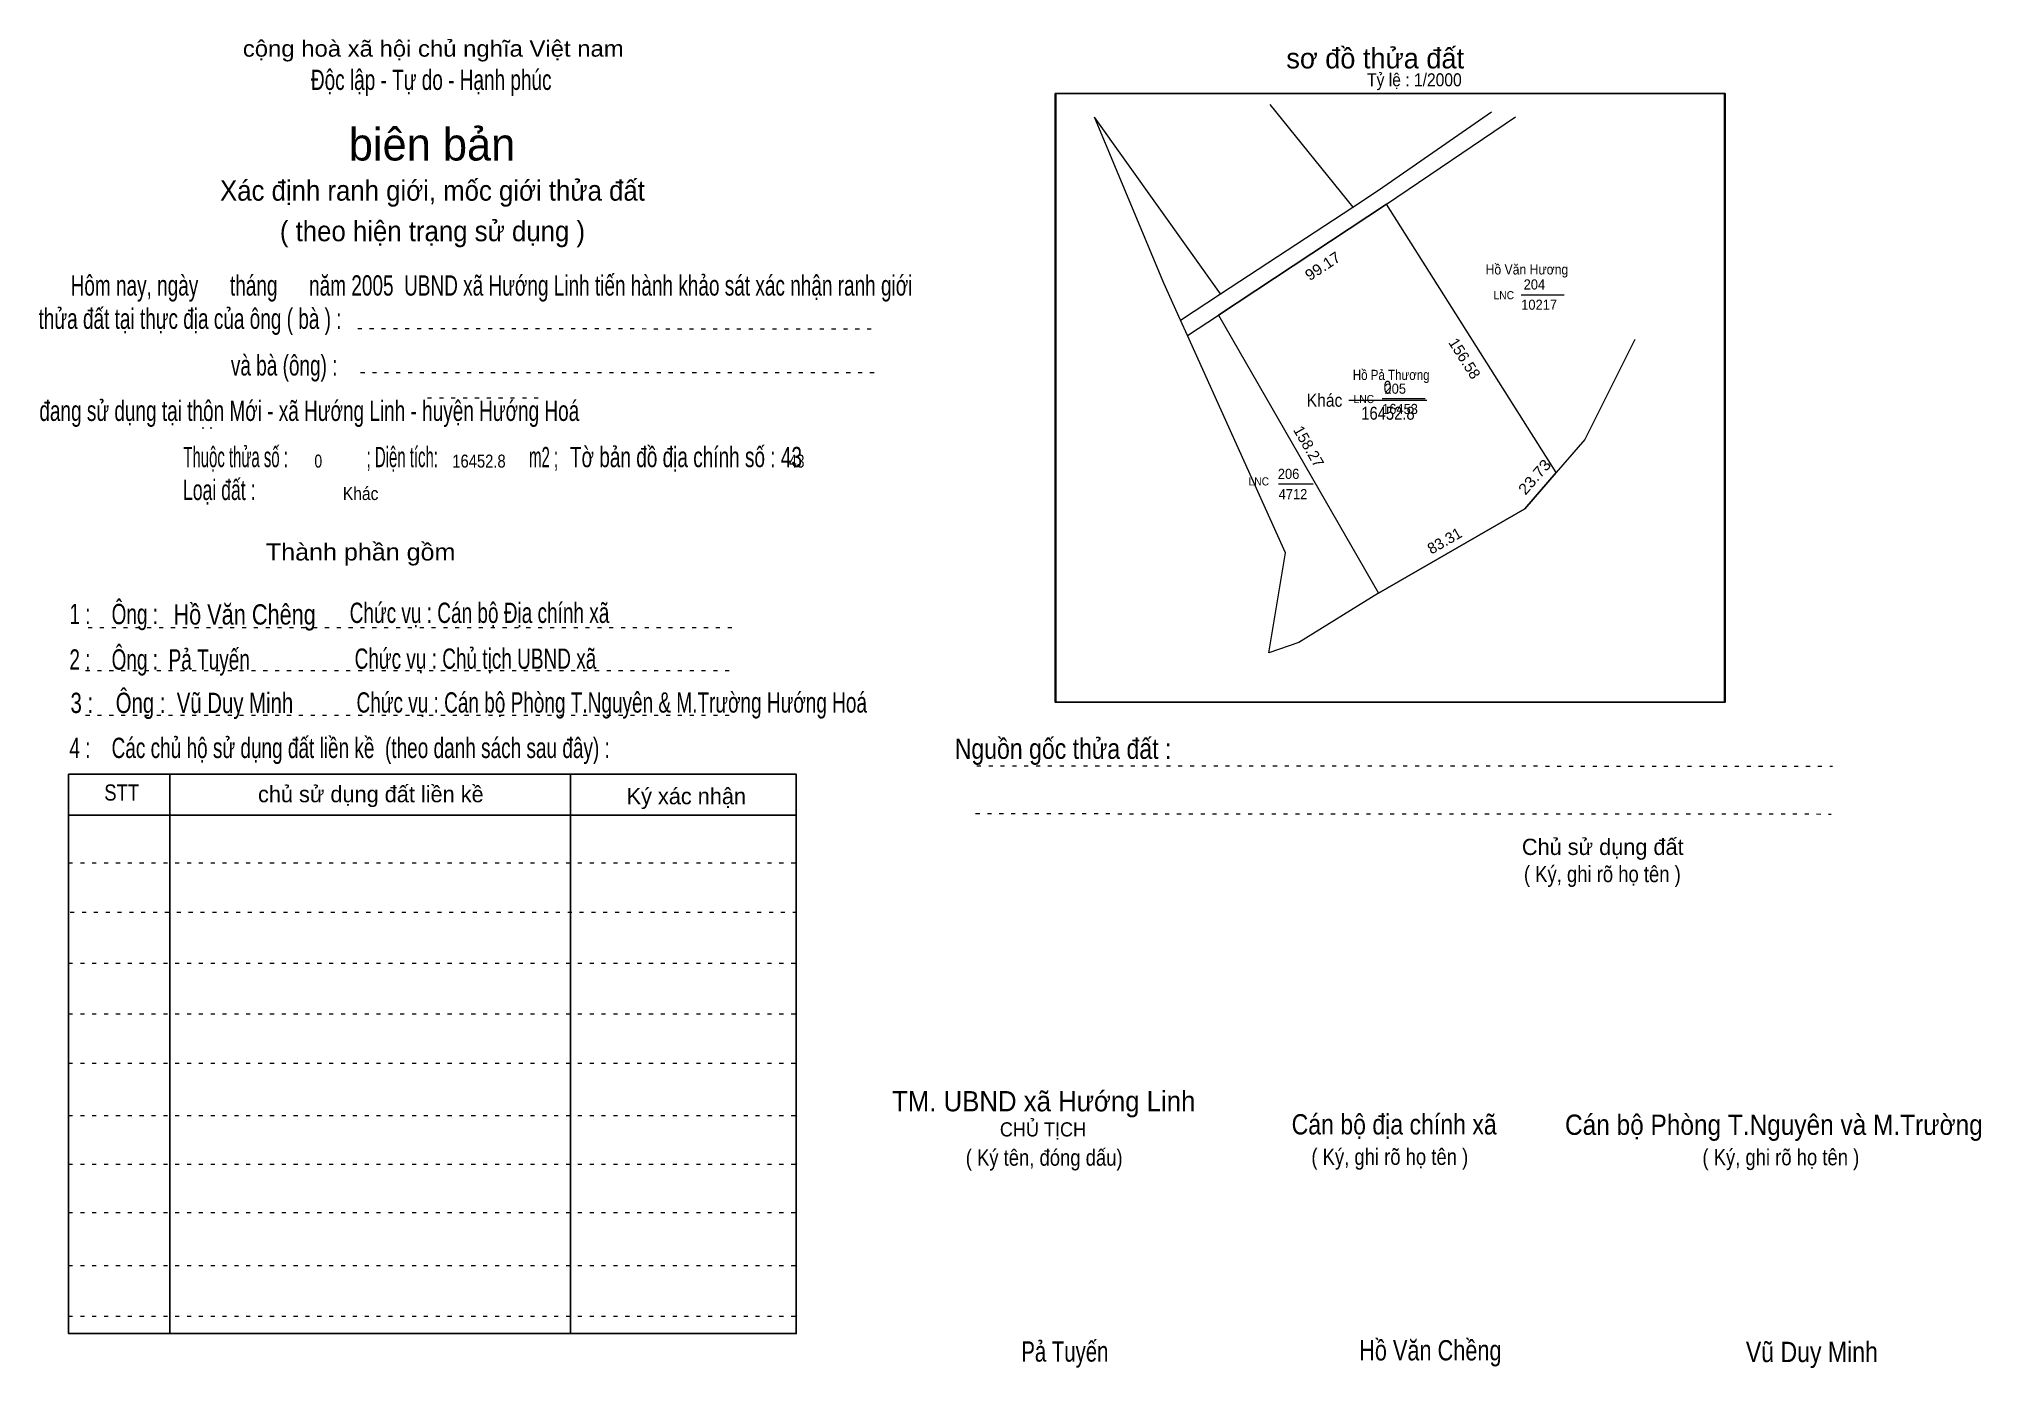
# Model space of a CAD drawing. Header units: centimetres. Extents: x -1.5 to 46.4, y -3.9 to 28.9.
import ezdxf
from ezdxf.enums import TextEntityAlignment as Align

# ---------------------------------------------------------------- set-up
doc = ezdxf.new("R2010")
doc.units = ezdxf.units.CM
doc.header["$LTSCALE"] = 0.16
doc.linetypes.add('DOTTED', pattern=[1.5, 0.3, -1.2])
for name, color, linetype, lineweight in [('15', 7, 'Continuous', 13), ('2', 7, 'Continuous', 25), ('22', 7, 'Continuous', 13), ('33', 7, 'Continuous', 13), ('5', 7, 'DOTTED', 13)]:
    doc.layers.add(name, color=color, linetype=linetype, lineweight=lineweight)
for name, color, linetype in [('16', 7, 'Continuous'), ('34', 7, 'Continuous'), ('51', 7, 'Continuous')]:
    doc.layers.add(name, color=color, linetype=linetype)

msp = doc.modelspace()

# ---------------------------------------------------------------- linework, layer by layer
at = {"layer": '15'}
for p, q in [((35.05, 22.56), (36.11, 22.56)), ((31.62, 20), (32.68, 20)), ((29.07, 17.9), (29.92, 17.9))]:
    msp.add_line(p, q, dxfattribs=at)
at = {"layer": '2'}
msp.add_lwpolyline([(23.56, 27.52), (40.06, 27.52), (40.06, 12.52), (23.56, 12.52)], close=True, dxfattribs=at)
at = {"layer": '22'}
for p, q in [((27.64, 22.58), (24.53, 26.94)), ((28.85, 27.25), (30.9, 24.72)), ((35.91, 18.18), (31.73, 24.79)), ((26.82, 21.56), (27.59, 22.06)), ((27.59, 22.06), (31.53, 15.2))]:
    msp.add_line(p, q, dxfattribs=at)
for points in [[(26.65, 21.93), (26.24, 22.85), (24.53, 26.94)], [(27.59, 22.06), (31.73, 24.79), (34.91, 26.95)], [(30.9, 24.72), (31.53, 25.14), (34.32, 27.07)], [(26.82, 21.56), (26.65, 21.93), (27.64, 22.58), (30.9, 24.72)], [(31.53, 15.2), (29.57, 13.99), (28.83, 13.73), (29.24, 16.2), (26.82, 21.56)], [(37.85, 21.46), (36.62, 18.99), (35.91, 18.18)], [(35.91, 18.18), (35.14, 17.28), (31.53, 15.2)]]:
    msp.add_lwpolyline(points, dxfattribs=at)
msp.add_lwpolyline([(31.53, 15.2), (35.14, 17.28), (35.91, 18.18), (31.73, 24.79), (27.59, 22.06)], close=True, dxfattribs=at)
at = {"layer": '33'}
msp.add_line((30.8, 19.96), (32.72, 19.96), dxfattribs=at)
at = {"layer": '5'}
for p, q in [((6.37, 21.73), (19.21, 21.72)), ((6.44, 20.64), (19.25, 20.64)), ((8.09, 20.02), (10.86, 20.02)), ((-0.28, 14.36), (15.72, 14.36)), ((-0.34, 13.3), (15.66, 13.3)), ((-0.34, 12.2), (15.66, 12.2)), ((21.63, 10.95), (42.72, 10.94)), ((21.6, 9.77), (42.69, 9.76)), ((-0.76, 8.56), (17.18, 8.56)), ((-0.72, 7.34), (17.22, 7.34)), ((-0.76, 6.08), (17.18, 6.08)), ((-0.76, 4.83), (17.18, 4.83)), ((-0.76, 3.62), (17.18, 3.62)), ((-0.76, 2.33), (17.18, 2.33)), ((-0.76, 1.13), (17.18, 1.13)), ((-0.76, -0.06), (17.18, -0.06)), ((-0.76, -1.37), (17.18, -1.37)), ((-0.76, -2.62), (17.18, -2.62))]:
    msp.add_line(p, q, dxfattribs=at)
at = {"layer": '5', "linetype": 'Continuous', "lineweight": 25}
for p, q in [((1.74, 10.74), (1.74, -3.05)), ((11.61, 10.74), (11.61, -3.05)), ((-0.76, 9.73), (17.18, 9.73))]:
    msp.add_line(p, q, dxfattribs=at)
for points in [[(23.58, 27.52), (40.08, 27.52), (40.08, 12.52), (23.58, 12.52)], [(-0.76, 10.74), (17.18, 10.74), (17.18, -3.05), (-0.76, -3.05)]]:
    msp.add_lwpolyline(points, close=True, dxfattribs=at)

# ---------------------------------------------------------------- texts
at = {"layer": '15', "width": 0.95}
for s, p in [('204', (35.11, 22.69)), ('10217', (35.05, 22.19)), ('205', (31.68, 20.12)), ('16453', (31.62, 19.62)), ('206', (29.05, 18.02)), ('4712', (29.07, 17.52))]:
    msp.add_text(s, height=0.25, dxfattribs=at).set_placement(p)
at = {"layer": '16'}
for s, width, p in [('Hồ Văn Hương', 0.9, (35.19, 23.06)), ('Hồ Pả Thương', 0.85, (31.845, 20.46))]:
    msp.add_text(s, height=0.25, dxfattribs=dict(at, width=width)).set_placement(p, align=Align.CENTER)
at = {"layer": '22', "width": 0.95}
for p in [(34.62, 22.45), (31.17, 19.89), (28.58, 17.86)]:
    msp.add_text('LNC', height=0.2, dxfattribs=at).set_placement(p, align=Align.CENTER)
at = {"layer": '33', "width": 0.9}
msp.add_text('Khác', height=0.32, dxfattribs=at).set_placement((30.64, 19.8), align=Align.RIGHT)
at = {"layer": '33'}
for s, width, p in [('0', 0.8, (31.755, 20.12)), ('16452.8', 0.85, (31.765, 19.48))]:
    msp.add_text(s, height=0.32, dxfattribs=dict(at, width=width)).set_placement(p, align=Align.CENTER)
at = {"layer": '34'}
for s, width, p in [(': : ', 0.85, (2.5, 19.25)), ('0', 0.8, (5.3, 18.3)), ('16452.8', 0.85, (8.7, 18.3)), ('43', 0.8, (17, 18.3)), ('Khác', 0.9, (6, 17.5))]:
    msp.add_text(s, height=0.32, dxfattribs=dict(at, width=width)).set_placement(p)
at = {"layer": '5'}
for s, height, width, p in [('cộng hoà xã hội chủ nghĩa Việt nam', 0.4, 1.1, (8.23, 28.43)), ('Độc lập - Tự do - Hạnh phúc', 0.5, 0.7, (8.18, 27.61)), ('Xác định ranh giới, mốc giới thửa đất', 0.5, 0.95, (8.21, 24.88)), ('( theo hiện trạng sử dụng )', 0.5, 0.95, (8.21, 23.88)), ('Thành phần gồm', 0.42, 1.1, (6.44, 16.01)), ('Hồ Văn Chêng', 0.5, 0.8, (3.58, 14.43)), ('Chức vụ : Cán bộ Địa chính xã', 0.5, 0.7, (9.37, 14.47)), ('Chức vụ : Chủ tịch UBND xã', 0.5, 0.7, (9.27, 13.34)), ('Chức vụ : Cán bộ Phòng T.Nguyên & M.Trường Hướng Hoá', 0.5, 0.7, (12.63, 12.26)), ('    Nguồn gốc thửa đất :', 0.5, 0.85, (23.44, 11.12)), ('( Ký, ghi rõ họ tên )', 0.4, 0.85, (37.05, 8.08)), ('CHỦ TỊCH', 0.35, 0.95, (23.26, 1.81)), ('( Ký tên, đóng dấu)', 0.4, 0.85, (23.29, 1.09)), ('( Ký, ghi rõ họ tên )', 0.4, 0.85, (31.81, 1.11)), ('( Ký, ghi rõ họ tên )', 0.4, 0.85, (41.45, 1.1)), ('Pả Tuyến', 0.5, 0.75, (23.8, -3.74)), ('Hồ Văn Chềng', 0.5, 0.8, (32.81, -3.71)), ('Vũ Duy Minh', 0.5, 0.85, (42.215, -3.75))]:
    msp.add_text(s, height=height, dxfattribs=dict(at, width=width)).set_placement(p, align=Align.CENTER)
msp.add_text('sơ đồ thửa đất', height=0.5, dxfattribs=at).set_placement((29.26, 28.14))
for s, height, p in [('biên bản', 0.8, (8.2, 25.87)), ('      chủ sử dụng đất liền kề', 0.4, (6.245, 10.05)), ('   Ký xác nhận', 0.4, (14.245, 10)), ('Chủ sử dụng đất', 0.4, (37.06, 8.75))]:
    msp.add_text(s, height=height, dxfattribs=at).set_placement(p, align=Align.CENTER)
for s, height, width, p in [('   Hôm nay, ngày      tháng      năm 2005  UBND xã Hướng Linh tiến hành khảo sát xác nhận ranh giới ', 0.5, 0.7, (-1.1, 22.54)), ('thửa đất tại thực địa của ông ( bà ) :                                       ', 0.5, 0.7, (-1.5, 21.72)), ('                                     và bà (ông) :', 0.5, 0.7, (-1.57, 20.57)), (' đang sử dụng tại thôn Mới - xã Hướng Linh - huyện Hướng Hoá', 0.5, 0.7, (-1.61, 19.45)), ('Thuộc thửa số :                   ; Diện tích:                      m2 ;                                            ', 0.5, 0.55, (2.07, 18.31)), ('Tờ bản đồ địa chính số : 43', 0.5, 0.7, (11.6, 18.31)), ('Loại đất :  ', 0.5, 0.65, (2.06, 17.5)), ('    1 :    Ông :                                                        ', 0.5, 0.7, (-1.26, 14.44)), ('    2 :    Ông :  Pả Tuyến', 0.5, 0.7, (-1.26, 13.32)), ('    3 :    Ông :  Vũ Duy Minh', 0.5, 0.75, (-1.27, 12.25)), ('    4 :    Các chủ hộ sử dụng đất liền kề  (theo danh sách sau đây) :', 0.5, 0.7, (-1.26, 11.14)), ('STT', 0.4, 0.85, (0.12, 10.09)), ('TM. UBND xã Hướng Linh', 0.5, 0.95, (19.54, 2.43)), ('Cán bộ địa chính xã  ', 0.5, 0.85, (29.39, 1.86)), ('Cán bộ Phòng T.Nguyên và M.Trường', 0.5, 0.9, (36.13, 1.85))]:
    msp.add_text(s, height=height, dxfattribs=dict(at, width=width)).set_placement(p)
at = {"layer": '51', "width": 0.9}
msp.add_text('Tỷ lệ : 1/2000', height=0.32, dxfattribs=at).set_placement((31.25, 27.7))
at = {"layer": '51'}
for s, rotation, width, p in [('99.17', 33.366, 1.05, (30.2308, 23.1539)), ('23.73', 49.05, 1.1, (35.4811, 17.9815))]:
    msp.add_text(s, height=0.27, rotation=rotation, dxfattribs=dict(at, width=width)).set_placement(p, align=Align.CENTER)
for s, rotation, p in [('156.58', 302.335, (33.5393, 20.9172)), ('158.27', 299.868, (29.6944, 18.7522)), ('83.31', 29.932, (33.2276, 16.3789))]:
    msp.add_text(s, height=0.27, rotation=rotation, dxfattribs=at).set_placement(p, align=Align.CENTER)

doc.saveas('drawing.dxf')
